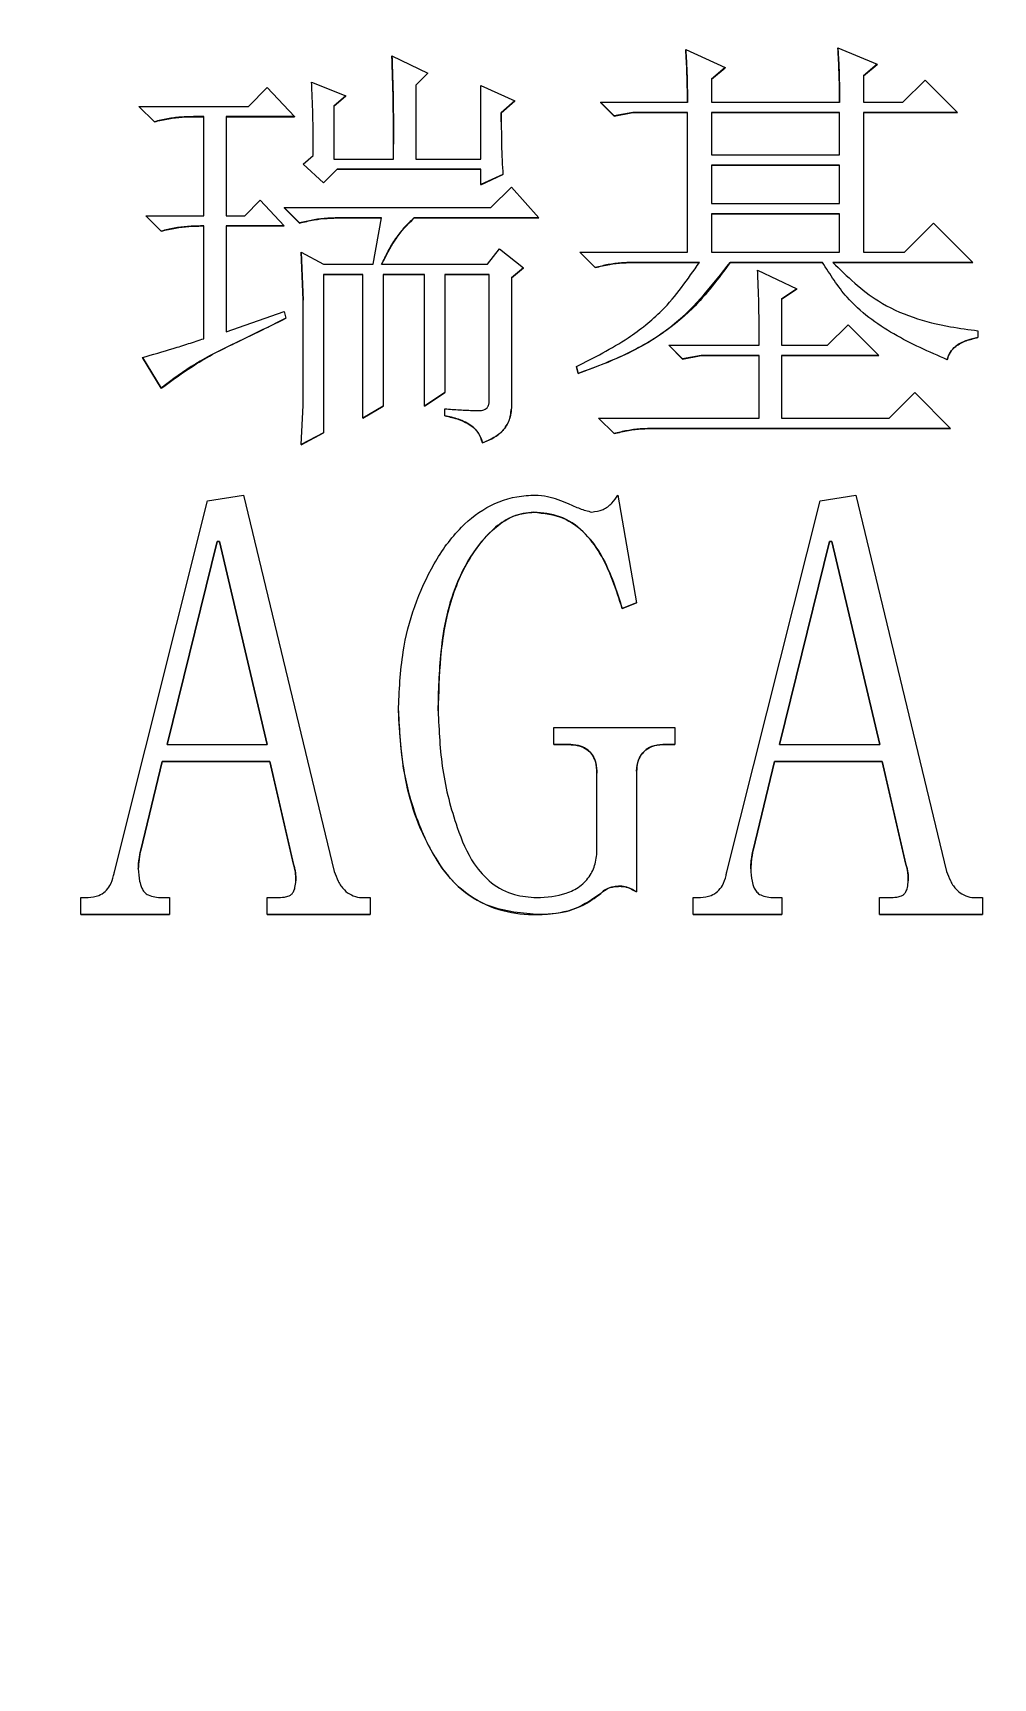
# Model space of a CAD drawing. Header units: millimetres. Extents: x 2371 to 4515, y 843 to 2359.
# Drawn here: x 3871.8 to 3904.3, y 2023 to 2078.6 of the extents above; entities that cross this region are included whole.
import ezdxf

# ---------------------------------------------------------------- set-up
doc = ezdxf.new("R2010")
doc.units = ezdxf.units.MM

msp = doc.modelspace()

# ---------------------------------------------------------------- linework, layer by layer
at = {"color": 7, "linetype": 'Continuous', "lineweight": 25}
for p, q in [((3883.937, 2077.843), (3885.151, 2077.261)), ((3893.877, 2078.059), (3895.206, 2077.445)), ((3899.02, 2078.117), (3900.35, 2077.558)), ((3885.151, 2077.261), (3884.746, 2076.854)), ((3884.746, 2076.852), (3885.151, 2077.259)), ((3885.151, 2077.261), (3885.151, 2077.259)), ((3895.206, 2077.445), (3894.744, 2077.053)), ((3894.744, 2077.051), (3895.206, 2077.443)), ((3895.206, 2077.445), (3895.206, 2077.443)), ((3900.35, 2077.558), (3899.887, 2077.167)), ((3899.887, 2077.165), (3900.35, 2077.556)), ((3899.887, 2077.167), (3899.887, 2076.272)), ((3900.35, 2077.558), (3900.35, 2077.556)), ((3879.083, 2076.135), (3879.718, 2076.771)), ((3879.718, 2076.771), (3880.643, 2075.788)), ((3881.221, 2076.955), (3882.377, 2076.492)), ((3884.746, 2076.854), (3884.746, 2074.354)), ((3886.942, 2074.354), (3886.942, 2076.839)), ((3886.942, 2076.839), (3888.098, 2076.319)), ((3894.744, 2077.053), (3894.744, 2076.272)), ((3901.217, 2076.272), (3901.968, 2077.023)), ((3901.968, 2077.023), (3903.066, 2075.925)), ((3875.904, 2075.615), (3875.384, 2076.135)), ((3875.384, 2076.135), (3879.083, 2076.135)), ((3875.384, 2076.135), (3875.384, 2076.133)), ((3875.384, 2076.133), (3875.904, 2075.613)), ((3882.377, 2076.492), (3881.972, 2076.146)), ((3881.972, 2076.144), (3882.377, 2076.49)), ((3881.972, 2076.146), (3881.972, 2074.354)), ((3882.377, 2076.492), (3882.377, 2076.49)), ((3888.098, 2076.319), (3887.636, 2075.915)), ((3887.636, 2075.912), (3888.098, 2076.317)), ((3888.098, 2076.319), (3888.098, 2076.317)), ((3891.45, 2075.81), (3890.988, 2076.272)), ((3890.988, 2076.272), (3893.935, 2076.272)), ((3890.988, 2076.272), (3890.988, 2076.27)), ((3890.988, 2076.27), (3891.45, 2075.808)), ((3894.744, 2076.272), (3899.078, 2076.272)), ((3899.887, 2076.272), (3901.217, 2076.272)), ((3875.904, 2075.615), (3875.904, 2075.613)), ((3877.58, 2075.788), (3877.291, 2075.788)), ((3877.291, 2075.788), (3877.291, 2075.786)), ((3877.291, 2075.786), (3877.58, 2075.786)), ((3877.58, 2072.436), (3877.58, 2075.788)), ((3880.643, 2075.788), (3878.331, 2075.788)), ((3878.331, 2075.788), (3878.331, 2072.436)), ((3878.331, 2075.786), (3880.643, 2075.786)), ((3880.643, 2075.788), (3880.643, 2075.786)), ((3887.636, 2075.915), (3887.636, 2075.912)), ((3887.637, 2075.613), (3887.636, 2075.912)), ((3892.086, 2075.925), (3891.45, 2075.81)), ((3891.45, 2075.808), (3892.086, 2075.923)), ((3891.45, 2075.81), (3891.45, 2075.808)), ((3893.935, 2075.925), (3892.086, 2075.925)), ((3892.086, 2075.925), (3892.086, 2075.923)), ((3892.086, 2075.923), (3893.935, 2075.923)), ((3893.935, 2071.204), (3893.935, 2075.925)), ((3899.078, 2075.925), (3894.744, 2075.925)), ((3894.744, 2075.925), (3894.744, 2074.491)), ((3894.744, 2075.923), (3899.078, 2075.923)), ((3899.078, 2074.491), (3899.078, 2075.925)), ((3903.066, 2075.925), (3899.887, 2075.925)), ((3899.887, 2075.925), (3899.887, 2071.204)), ((3899.887, 2075.923), (3903.066, 2075.923)), ((3903.066, 2075.925), (3903.066, 2075.923)), ((3880.932, 2074.181), (3881.279, 2074.47)), ((3881.972, 2074.354), (3883.995, 2074.354)), ((3884.746, 2074.354), (3886.942, 2074.354)), ((3894.744, 2074.491), (3899.078, 2074.491)), ((3881.625, 2073.545), (3880.932, 2074.181)), ((3880.932, 2074.179), (3880.932, 2074.181)), ((3880.932, 2074.179), (3881.625, 2073.543)), ((3882.088, 2074.007), (3881.625, 2073.545)), ((3881.625, 2073.543), (3882.088, 2074.005)), ((3886.942, 2074.007), (3882.088, 2074.007)), ((3882.088, 2074.007), (3882.088, 2074.005)), ((3882.088, 2074.005), (3886.942, 2074.005)), ((3886.942, 2073.487), (3886.942, 2074.007)), ((3887.693, 2073.834), (3886.942, 2073.487)), ((3886.942, 2073.485), (3887.693, 2073.832)), ((3887.693, 2073.834), (3887.693, 2073.832)), ((3899.078, 2074.144), (3894.744, 2074.144)), ((3894.744, 2074.144), (3894.744, 2072.847)), ((3894.744, 2074.142), (3899.078, 2074.142)), ((3899.078, 2072.847), (3899.078, 2074.144)), ((3881.625, 2073.545), (3881.625, 2073.543)), ((3886.942, 2073.487), (3886.942, 2073.485)), ((3887.289, 2072.71), (3887.982, 2073.404)), ((3887.982, 2073.404), (3888.907, 2072.364)), ((3878.967, 2072.436), (3879.487, 2072.957)), ((3879.487, 2072.957), (3880.296, 2072.09)), ((3880.816, 2072.19), (3880.296, 2072.71)), ((3880.296, 2072.71), (3887.289, 2072.71)), ((3880.296, 2072.71), (3880.296, 2072.708)), ((3880.296, 2072.708), (3880.816, 2072.188)), ((3894.744, 2072.847), (3899.078, 2072.847)), ((3876.135, 2071.916), (3875.615, 2072.436)), ((3875.615, 2072.436), (3877.58, 2072.436)), ((3875.615, 2072.436), (3875.615, 2072.434)), ((3875.615, 2072.434), (3876.135, 2071.914)), ((3877.58, 2072.09), (3877.522, 2072.09)), ((3877.522, 2072.088), (3877.522, 2072.09)), ((3877.522, 2072.088), (3877.58, 2072.088)), ((3877.58, 2068.275), (3877.58, 2072.09)), ((3878.331, 2072.436), (3878.967, 2072.436)), ((3880.296, 2072.09), (3878.331, 2072.09)), ((3878.331, 2072.09), (3878.331, 2068.507)), ((3878.331, 2072.088), (3880.296, 2072.088)), ((3880.296, 2072.09), (3880.296, 2072.088)), ((3880.816, 2072.19), (3880.816, 2072.188)), ((3883.59, 2072.364), (3882.203, 2072.364)), ((3882.203, 2072.364), (3882.203, 2072.361)), ((3882.203, 2072.361), (3883.59, 2072.361)), ((3883.301, 2070.793), (3883.59, 2072.364)), ((3888.907, 2072.364), (3884.688, 2072.364)), ((3884.688, 2072.364), (3884.688, 2072.361)), ((3884.688, 2072.361), (3888.907, 2072.361)), ((3888.907, 2072.364), (3888.907, 2072.361)), ((3899.078, 2072.501), (3894.744, 2072.501)), ((3894.744, 2072.501), (3894.744, 2071.204)), ((3894.744, 2072.498), (3899.078, 2072.498)), ((3899.078, 2071.204), (3899.078, 2072.501)), ((3901.274, 2071.204), (3902.257, 2072.186)), ((3902.257, 2072.186), (3903.586, 2070.857)), ((3876.135, 2071.916), (3876.135, 2071.914)), ((3880.932, 2069.583), (3880.874, 2071.197)), ((3880.874, 2071.197), (3881.625, 2070.793)), ((3880.874, 2071.197), (3880.874, 2071.195)), ((3880.874, 2071.195), (3880.932, 2069.581)), ((3887.173, 2070.793), (3887.578, 2071.313)), ((3887.578, 2071.313), (3888.387, 2070.677)), ((3890.814, 2070.683), (3890.294, 2071.204)), ((3890.294, 2071.204), (3893.935, 2071.204)), ((3890.294, 2071.204), (3890.294, 2071.201)), ((3890.294, 2071.201), (3890.814, 2070.681)), ((3894.744, 2071.204), (3899.078, 2071.204)), ((3899.887, 2071.204), (3901.274, 2071.204)), ((3881.625, 2070.793), (3883.301, 2070.793)), ((3882.955, 2070.446), (3881.625, 2070.446)), ((3881.625, 2070.446), (3881.625, 2065.095)), ((3881.625, 2070.444), (3882.955, 2070.444)), ((3882.955, 2065.591), (3882.955, 2070.446)), ((3883.59, 2070.793), (3887.173, 2070.793)), ((3885.035, 2070.446), (3883.648, 2070.446)), ((3883.648, 2070.446), (3883.648, 2065.996)), ((3883.648, 2070.444), (3885.035, 2070.444)), ((3885.035, 2065.996), (3885.035, 2070.446)), ((3887.231, 2070.446), (3885.729, 2070.446)), ((3885.729, 2070.446), (3885.729, 2066.458)), ((3885.729, 2070.444), (3887.231, 2070.444)), ((3887.231, 2066.189), (3887.231, 2070.446)), ((3888.387, 2070.677), (3887.982, 2070.332)), ((3887.982, 2070.33), (3888.387, 2070.675)), ((3888.387, 2070.677), (3888.387, 2070.675)), ((3890.814, 2070.683), (3890.814, 2070.681)), ((3894.339, 2070.857), (3892.201, 2070.857)), ((3892.201, 2070.857), (3892.201, 2070.855)), ((3892.201, 2070.855), (3894.339, 2070.855)), ((3898.5, 2070.857), (3895.38, 2070.857)), ((3895.38, 2070.857), (3895.38, 2070.855)), ((3895.38, 2070.855), (3898.5, 2070.855)), ((3896.304, 2070.596), (3897.633, 2069.96)), ((3898.5, 2070.857), (3898.5, 2070.855)), ((3903.586, 2070.857), (3898.847, 2070.857)), ((3898.847, 2070.855), (3903.586, 2070.855)), ((3903.586, 2070.857), (3903.586, 2070.855)), ((3887.982, 2070.332), (3887.982, 2066.131)), ((3897.633, 2069.96), (3897.113, 2069.613)), ((3897.113, 2069.611), (3897.633, 2069.958)), ((3897.633, 2069.96), (3897.633, 2069.958)), ((3880.932, 2066.015), (3880.932, 2069.583)), ((3897.113, 2069.613), (3897.113, 2068.053)), ((3878.331, 2068.507), (3880.296, 2069.2)), ((3880.296, 2069.2), (3880.354, 2068.969)), ((3898.674, 2068.053), (3899.367, 2068.746)), ((3899.367, 2068.746), (3900.407, 2067.706)), ((3903.759, 2068.545), (3903.759, 2068.314)), ((3903.759, 2068.314), (3903.759, 2068.312)), ((3876.135, 2066.6), (3875.499, 2067.64)), ((3875.499, 2067.64), (3875.499, 2067.638)), ((3875.499, 2067.638), (3876.135, 2066.597)), ((3893.299, 2068.053), (3896.362, 2068.053)), ((3893.761, 2067.591), (3893.299, 2068.053)), ((3893.299, 2068.053), (3893.299, 2068.051)), ((3893.299, 2068.051), (3893.761, 2067.588)), ((3894.397, 2067.706), (3893.761, 2067.591)), ((3893.761, 2067.588), (3894.397, 2067.704)), ((3896.362, 2067.706), (3894.397, 2067.706)), ((3894.397, 2067.706), (3894.397, 2067.704)), ((3894.397, 2067.704), (3896.362, 2067.704)), ((3896.362, 2065.587), (3896.362, 2067.706)), ((3897.113, 2068.053), (3898.674, 2068.053)), ((3900.407, 2067.706), (3897.113, 2067.706)), ((3897.113, 2067.706), (3897.113, 2065.587)), ((3897.113, 2067.704), (3900.407, 2067.704)), ((3900.407, 2067.706), (3900.407, 2067.704)), ((3890.236, 2067.1), (3890.178, 2067.332)), ((3890.178, 2067.332), (3890.178, 2067.329)), ((3890.178, 2067.329), (3890.236, 2067.098)), ((3890.236, 2067.1), (3890.236, 2067.098)), ((3893.761, 2067.588), (3893.761, 2067.591)), ((3876.135, 2066.6), (3876.135, 2066.597)), ((3880.874, 2064.692), (3880.932, 2066.015)), ((3883.648, 2065.996), (3882.955, 2065.591)), ((3882.955, 2065.589), (3883.648, 2065.994)), ((3883.648, 2065.996), (3883.648, 2065.994)), ((3885.729, 2066.458), (3885.035, 2065.996)), ((3885.035, 2065.994), (3885.729, 2066.456)), ((3885.035, 2065.996), (3885.035, 2065.994)), ((3885.729, 2066.458), (3885.729, 2066.456)), ((3900.754, 2065.587), (3901.621, 2066.454)), ((3901.621, 2066.454), (3902.835, 2065.24)), ((3882.955, 2065.591), (3882.955, 2065.589)), ((3885.729, 2065.671), (3885.729, 2065.902)), ((3887.98, 2065.878), (3887.98, 2065.88)), ((3891.45, 2065.067), (3890.93, 2065.587)), ((3890.93, 2065.587), (3896.362, 2065.587)), ((3890.93, 2065.587), (3890.93, 2065.585)), ((3890.93, 2065.585), (3891.45, 2065.065)), ((3897.113, 2065.587), (3900.754, 2065.587)), ((3881.625, 2065.095), (3880.874, 2064.692)), ((3880.874, 2064.69), (3881.625, 2065.093)), ((3881.625, 2065.095), (3881.625, 2065.093)), ((3891.45, 2065.067), (3891.45, 2065.065)), ((3902.835, 2065.24), (3892.837, 2065.24)), ((3892.837, 2065.24), (3892.837, 2065.238)), ((3892.837, 2065.238), (3902.835, 2065.238)), ((3902.835, 2065.24), (3902.835, 2065.238)), ((3880.874, 2064.692), (3880.874, 2064.69)), ((3874.552, 2050.241), (3877.705, 2062.793)), ((3877.705, 2062.793), (3878.915, 2062.985)), ((3878.915, 2062.985), (3881.987, 2050.256)), ((3891.576, 2062.985), (3892.214, 2059.341)), ((3895.264, 2050.241), (3898.417, 2062.793)), ((3898.417, 2062.793), (3899.627, 2062.985)), ((3899.627, 2062.985), (3902.699, 2050.256)), ((3888.735, 2062.41), (3888.735, 2062.408)), ((3878.028, 2061.418), (3876.332, 2054.547)), ((3876.333, 2054.547), (3878.028, 2061.416)), ((3878.109, 2061.418), (3878.028, 2061.418)), ((3878.028, 2061.416), (3878.028, 2061.418)), ((3878.028, 2061.416), (3878.109, 2061.416)), ((3879.724, 2054.547), (3878.109, 2061.418)), ((3878.109, 2061.418), (3878.109, 2061.416)), ((3878.109, 2061.416), (3879.724, 2054.547)), ((3898.74, 2061.418), (3897.044, 2054.547)), ((3897.045, 2054.547), (3898.74, 2061.416)), ((3898.821, 2061.418), (3898.74, 2061.418)), ((3898.74, 2061.416), (3898.74, 2061.418)), ((3898.74, 2061.416), (3898.821, 2061.416)), ((3900.437, 2054.547), (3898.821, 2061.418)), ((3898.821, 2061.418), (3898.821, 2061.416)), ((3898.821, 2061.416), (3900.436, 2054.547)), ((3892.214, 2059.341), (3891.728, 2059.149)), ((3891.728, 2059.147), (3892.214, 2059.339)), ((3892.214, 2059.339), (3892.214, 2059.341)), ((3891.728, 2059.149), (3891.728, 2059.147)), ((3889.415, 2054.547), (3889.415, 2055.122)), ((3889.415, 2055.122), (3893.508, 2055.122)), ((3893.508, 2055.122), (3893.508, 2054.547)), ((3876.332, 2054.547), (3879.724, 2054.547)), ((3889.901, 2054.547), (3889.415, 2054.547)), ((3889.415, 2054.547), (3889.415, 2054.545)), ((3889.415, 2054.545), (3889.901, 2054.545)), ((3889.901, 2054.547), (3889.901, 2054.545)), ((3893.508, 2054.547), (3893.104, 2054.547)), ((3893.104, 2054.547), (3893.104, 2054.545)), ((3893.104, 2054.545), (3893.508, 2054.545)), ((3893.508, 2054.547), (3893.508, 2054.545)), ((3897.044, 2054.547), (3900.437, 2054.547)), ((3876.17, 2053.971), (3875.442, 2050.978)), ((3875.442, 2050.976), (3876.17, 2053.969)), ((3879.805, 2053.971), (3876.17, 2053.971)), ((3876.17, 2053.971), (3876.17, 2053.969)), ((3876.17, 2053.969), (3879.805, 2053.969)), ((3880.611, 2050.495), (3879.805, 2053.971)), ((3879.805, 2053.971), (3879.805, 2053.969)), ((3879.805, 2053.969), (3880.611, 2050.493)), ((3896.883, 2053.971), (3896.154, 2050.978)), ((3896.154, 2050.976), (3896.883, 2053.969)), ((3900.517, 2053.971), (3896.883, 2053.971)), ((3896.883, 2053.971), (3896.883, 2053.969)), ((3896.883, 2053.969), (3900.517, 2053.969)), ((3901.324, 2050.495), (3900.517, 2053.971)), ((3900.517, 2053.971), (3900.517, 2053.969)), ((3900.517, 2053.969), (3901.324, 2050.493)), ((3890.871, 2050.825), (3890.871, 2053.576)), ((3892.214, 2053.648), (3892.214, 2049.56)), ((3875.442, 2050.978), (3875.442, 2050.976)), ((3896.154, 2050.978), (3896.154, 2050.976)), ((3880.611, 2050.495), (3880.611, 2050.493)), ((3901.324, 2050.495), (3901.324, 2050.493)), ((3873.419, 2049.369), (3873.662, 2049.369)), ((3873.419, 2048.793), (3873.419, 2049.369)), ((3876.17, 2049.369), (3876.413, 2049.369)), ((3876.413, 2049.369), (3876.413, 2048.793)), ((3879.721, 2048.793), (3879.721, 2049.369)), ((3879.721, 2049.369), (3880.045, 2049.369)), ((3882.958, 2049.369), (3883.2, 2049.369)), ((3883.2, 2049.369), (3883.2, 2048.793)), ((3891.006, 2049.512), (3891.006, 2049.51)), ((3891.651, 2049.752), (3891.651, 2049.75)), ((3894.132, 2048.793), (3894.132, 2049.369)), ((3894.132, 2049.369), (3894.374, 2049.369)), ((3896.883, 2049.369), (3897.125, 2049.369)), ((3897.125, 2049.369), (3897.125, 2048.793)), ((3900.434, 2048.793), (3900.434, 2049.369)), ((3900.434, 2049.369), (3900.757, 2049.369)), ((3903.67, 2049.369), (3903.913, 2049.369)), ((3903.913, 2049.369), (3903.913, 2048.793)), ((3873.419, 2048.793), (3873.419, 2048.791)), ((3876.413, 2048.793), (3873.419, 2048.793)), ((3873.419, 2048.791), (3876.413, 2048.791)), ((3876.413, 2048.793), (3876.413, 2048.791)), ((3883.2, 2048.793), (3879.721, 2048.793)), ((3879.721, 2048.793), (3879.721, 2048.791)), ((3879.721, 2048.791), (3883.2, 2048.791)), ((3883.2, 2048.793), (3883.2, 2048.791)), ((3888.831, 2048.793), (3888.831, 2048.791)), ((3897.125, 2048.793), (3894.132, 2048.793)), ((3894.132, 2048.793), (3894.132, 2048.791)), ((3894.132, 2048.791), (3897.125, 2048.791)), ((3897.125, 2048.793), (3897.125, 2048.791)), ((3903.913, 2048.793), (3900.434, 2048.793)), ((3900.434, 2048.793), (3900.434, 2048.791)), ((3900.434, 2048.791), (3903.913, 2048.791)), ((3903.913, 2048.793), (3903.913, 2048.791))]:
    msp.add_line(p, q, dxfattribs=at)
msp.add_circle((3878.988, 2065.497), 71.5, dxfattribs=at)
for centre, start, end in [((3878.988, 2065.495), 280.30604, 349.69383), ((3879.065, 2065.123), 281.36448, 349.47139)]:
    msp.add_arc(centre, 80, start, end, dxfattribs=at)
for points, knots in [([(3810.488, 2065.504), (3810.543, 2067.593), (3810.652, 2071.771), (3811.562, 2078.11), (3813.048, 2084.462), (3815.222, 2090.828), (3818.053, 2097.051), (3821.567, 2103.074), (3825.721, 2108.766), (3830.464, 2114.027), (3835.726, 2118.771), (3841.418, 2122.925), (3847.44, 2126.438), (3853.663, 2129.27), (3860.029, 2131.441), (3866.381, 2132.936), (3872.72, 2133.814), (3878.988, 2134.099), (3885.255, 2133.814), (3891.594, 2132.936), (3897.946, 2131.441), (3904.312, 2129.27), (3910.535, 2126.438), (3916.558, 2122.925), (3922.25, 2118.771), (3927.511, 2114.027), (3932.254, 2108.766), (3936.409, 2103.074), (3939.922, 2097.051), (3942.753, 2090.828), (3944.927, 2084.462), (3946.413, 2078.11), (3947.323, 2071.771), (3947.433, 2067.593), (3947.488, 2065.504)], [0, 0, 0, 0, 0.029124, 0.058248, 0.08912, 0.119994, 0.151902, 0.184313, 0.217069, 0.25, 0.282931, 0.315687, 0.348098, 0.380006, 0.410878, 0.441752, 0.470875, 0.5, 0.529123, 0.558248, 0.58912, 0.619994, 0.651902, 0.684313, 0.717069, 0.75, 0.782931, 0.815687, 0.848098, 0.880006, 0.910878, 0.941752, 0.970875, 1, 1, 1, 1]), ([(3883.995, 2074.354), (3883.994, 2074.688), (3883.992, 2075.354), (3883.983, 2076.517), (3883.954, 2077.347), (3883.937, 2077.843)], [0, 0, 0, 0, 0.286572, 0.573139, 1, 1, 1, 1]), ([(3883.937, 2077.841), (3883.95, 2077.508), (3883.975, 2076.842), (3883.989, 2075.845), (3883.991, 2075.182), (3883.992, 2074.853)], [0, 0, 0, 0, 0.334579, 0.669145, 1, 1, 1, 1]), ([(3893.935, 2076.272), (3893.933, 2076.439), (3893.93, 2076.772), (3893.916, 2077.368), (3893.892, 2077.797), (3893.877, 2078.059)], [0, 0, 0, 0, 0.279578, 0.559168, 1, 1, 1, 1]), ([(3893.877, 2078.057), (3893.886, 2077.891), (3893.905, 2077.558), (3893.929, 2076.962), (3893.933, 2076.533), (3893.935, 2076.27)], [0, 0, 0, 0, 0.279578, 0.559168, 1, 1, 1, 1]), ([(3899.078, 2076.272), (3899.077, 2076.439), (3899.075, 2076.772), (3899.062, 2077.387), (3899.036, 2077.835), (3899.02, 2078.117)], [0, 0, 0, 0, 0.270825, 0.541657, 1, 1, 1, 1]), ([(3899.02, 2078.115), (3899.031, 2077.949), (3899.052, 2077.616), (3899.072, 2077.001), (3899.076, 2076.552), (3899.078, 2076.27)], [0, 0, 0, 0, 0.270825, 0.541661, 1, 1, 1, 1]), ([(3881.279, 2074.47), (3881.277, 2074.803), (3881.275, 2075.384), (3881.257, 2076.213), (3881.233, 2076.707), (3881.221, 2076.955)], [0, 0, 0, 0, 0.402279, 0.701072, 1, 1, 1, 1]), ([(3877.291, 2075.788), (3877.124, 2075.785), (3876.808, 2075.778), (3876.343, 2075.72), (3876.051, 2075.65), (3875.904, 2075.615)], [0, 0, 0, 0, 0.35686, 0.67714, 1, 1, 1, 1]), ([(3875.904, 2075.613), (3876.066, 2075.651), (3876.375, 2075.724), (3876.84, 2075.777), (3877.14, 2075.783), (3877.291, 2075.786)], [0, 0, 0, 0, 0.356908, 0.677314, 1, 1, 1, 1]), ([(3887.636, 2075.915), (3887.637, 2075.568), (3887.64, 2075.048), (3887.658, 2074.354), (3887.682, 2074.007), (3887.693, 2073.834)], [0, 0, 0, 0, 0.499684, 0.749744, 1, 1, 1, 1]), ([(3877.522, 2072.09), (3877.355, 2072.086), (3877.039, 2072.079), (3876.574, 2072.021), (3876.282, 2071.951), (3876.135, 2071.916)], [0, 0, 0, 0, 0.35686, 0.67714, 1, 1, 1, 1]), ([(3876.135, 2071.914), (3876.298, 2071.953), (3876.606, 2072.025), (3877.071, 2072.079), (3877.371, 2072.085), (3877.522, 2072.088)], [0, 0, 0, 0, 0.356908, 0.677314, 1, 1, 1, 1]), ([(3882.203, 2072.364), (3882.037, 2072.36), (3881.72, 2072.353), (3881.255, 2072.295), (3880.963, 2072.225), (3880.816, 2072.19)], [0, 0, 0, 0, 0.35686, 0.67714, 1, 1, 1, 1]), ([(3880.816, 2072.188), (3880.979, 2072.226), (3881.287, 2072.299), (3881.752, 2072.353), (3882.053, 2072.359), (3882.203, 2072.361)], [0, 0, 0, 0, 0.356908, 0.677314, 1, 1, 1, 1]), ([(3884.688, 2072.364), (3884.565, 2072.25), (3884.32, 2072.022), (3883.945, 2071.494), (3883.73, 2071.069), (3883.59, 2070.793)], [0, 0, 0, 0, 0.2597624, 0.5194021, 1, 1, 1, 1]), ([(3883.59, 2070.79), (3883.664, 2070.94), (3883.81, 2071.239), (3884.137, 2071.797), (3884.471, 2072.139), (3884.688, 2072.361)], [0, 0, 0, 0, 0.259337, 0.518831, 1, 1, 1, 1]), ([(3890.178, 2067.332), (3890.775, 2067.634), (3891.806, 2068.159), (3893.269, 2069.314), (3893.944, 2070.287), (3894.339, 2070.857)], [0, 0, 0, 0, 0.36202, 0.626364, 1, 1, 1, 1]), ([(3895.38, 2070.857), (3894.978, 2070.315), (3893.97, 2068.954), (3892.084, 2067.765), (3890.683, 2067.261), (3890.236, 2067.1)], [0, 0, 0, 0, 0.3105248, 0.7800713, 1, 1, 1, 1]), ([(3890.236, 2067.098), (3890.862, 2067.335), (3892.012, 2067.771), (3893.867, 2068.931), (3894.798, 2070.115), (3895.38, 2070.855)], [0, 0, 0, 0, 0.309438, 0.568719, 1, 1, 1, 1]), ([(3892.201, 2070.857), (3892.034, 2070.853), (3891.718, 2070.847), (3891.253, 2070.788), (3890.961, 2070.718), (3890.814, 2070.683)], [0, 0, 0, 0, 0.35686, 0.67714, 1, 1, 1, 1]), ([(3890.814, 2070.681), (3890.977, 2070.72), (3891.285, 2070.792), (3891.75, 2070.846), (3892.05, 2070.852), (3892.201, 2070.855)], [0, 0, 0, 0, 0.356908, 0.677314, 1, 1, 1, 1]), ([(3896.362, 2068.053), (3896.36, 2068.386), (3896.357, 2068.977), (3896.34, 2069.825), (3896.316, 2070.339), (3896.304, 2070.596)], [0, 0, 0, 0, 0.3931299, 0.6965162, 1, 1, 1, 1]), ([(3902.719, 2067.563), (3902.108, 2067.831), (3900.883, 2068.37), (3899.376, 2069.469), (3898.758, 2070.449), (3898.5, 2070.857)], [0, 0, 0, 0, 0.367157, 0.736287, 1, 1, 1, 1]), ([(3898.847, 2070.857), (3899.335, 2070.382), (3900.449, 2069.299), (3902.287, 2068.738), (3903.45, 2068.586), (3903.759, 2068.545)], [0, 0, 0, 0, 0.364385, 0.830851, 1, 1, 1, 1]), ([(3880.354, 2068.969), (3879.757, 2068.673), (3878.738, 2068.168), (3877.272, 2067.47), (3876.516, 2066.891), (3876.135, 2066.6)], [0, 0, 0, 0, 0.41234, 0.704495, 1, 1, 1, 1]), ([(3876.135, 2066.597), (3876.616, 2066.947), (3877.511, 2067.599), (3878.978, 2068.288), (3879.895, 2068.741), (3880.354, 2068.967)], [0, 0, 0, 0, 0.36689, 0.683392, 1, 1, 1, 1]), ([(3875.499, 2067.64), (3875.848, 2067.739), (3876.371, 2067.889), (3877.063, 2068.107), (3877.408, 2068.219), (3877.58, 2068.275)], [0, 0, 0, 0, 0.499885, 0.7499286, 1, 1, 1, 1]), ([(3903.759, 2068.314), (3903.634, 2068.286), (3903.383, 2068.231), (3903.067, 2068.081), (3902.842, 2067.872), (3902.749, 2067.692), (3902.724, 2067.585), (3902.719, 2067.563)], [0, 0, 0, 0, 0.282135, 0.566109, 0.757606, 0.950164, 1, 1, 1, 1]), ([(3902.719, 2067.561), (3902.748, 2067.652), (3902.805, 2067.828), (3903.035, 2068.057), (3903.359, 2068.223), (3903.624, 2068.282), (3903.759, 2068.312)], [0, 0, 0, 0, 0.208439, 0.402698, 0.695105, 1, 1, 1, 1]), ([(3885.729, 2065.902), (3885.895, 2065.89), (3886.225, 2065.866), (3886.61, 2065.851), (3886.884, 2065.84), (3887.025, 2065.853), (3887.128, 2065.907), (3887.189, 2065.977), (3887.224, 2066.075), (3887.229, 2066.148), (3887.231, 2066.189)], [0, 0, 0, 0, 0.291265, 0.577908, 0.673859, 0.770575, 0.821169, 0.872133, 0.929983, 1, 1, 1, 1]), ([(3887.982, 2066.131), (3887.98, 2065.961), (3887.975, 2065.663), (3887.794, 2065.269), (3887.475, 2064.944), (3887.178, 2064.823), (3887, 2064.75)], [0, 0, 0, 0, 0.273904, 0.481798, 0.689877, 1, 1, 1, 1]), ([(3947.488, 2065.504), (3947.433, 2063.415), (3947.323, 2059.237), (3946.413, 2052.898), (3944.927, 2046.546), (3942.753, 2040.18), (3939.922, 2033.957), (3936.409, 2027.934), (3932.254, 2022.242), (3927.511, 2016.981), (3922.25, 2012.237), (3916.558, 2008.083), (3910.535, 2004.569), (3904.312, 2001.738), (3897.946, 1999.567), (3891.594, 1998.071), (3885.255, 1997.194), (3878.988, 1996.909), (3872.721, 1997.194), (3866.382, 1998.071), (3860.029, 1999.567), (3853.664, 2001.738), (3847.44, 2004.569), (3841.418, 2008.083), (3835.726, 2012.237), (3830.464, 2016.981), (3825.721, 2022.242), (3821.567, 2027.934), (3818.053, 2033.957), (3815.222, 2040.18), (3813.048, 2046.545), (3811.562, 2052.898), (3810.652, 2059.237), (3810.543, 2063.415), (3810.488, 2065.504)], [0, 0, 0, 0, 0.029124, 0.058248, 0.08912, 0.119994, 0.151902, 0.184313, 0.217069, 0.25, 0.282931, 0.315687, 0.348098, 0.380006, 0.410878, 0.441752, 0.470875, 0.5, 0.529123, 0.558248, 0.58912, 0.619994, 0.651902, 0.684313, 0.717069, 0.75, 0.782931, 0.815687, 0.848098, 0.880006, 0.910878, 0.941752, 0.970875, 1, 1, 1, 1]), ([(3887, 2064.75), (3886.965, 2064.867), (3886.9, 2065.088), (3886.601, 2065.37), (3886.204, 2065.562), (3885.883, 2065.635), (3885.729, 2065.671)], [0, 0, 0, 0, 0.215567, 0.407136, 0.716043, 1, 1, 1, 1]), ([(3885.729, 2065.668), (3885.887, 2065.632), (3886.206, 2065.558), (3886.597, 2065.369), (3886.868, 2065.114), (3886.966, 2064.9), (3886.994, 2064.774), (3887, 2064.748)], [0, 0, 0, 0, 0.2926721, 0.5873243, 0.7685226, 0.9515108, 1, 1, 1, 1]), ([(3887, 2064.748), (3887.213, 2064.837), (3887.545, 2064.977), (3887.849, 2065.362), (3887.962, 2065.652), (3887.967, 2065.829), (3887.968, 2065.878)], [0, 0, 0, 0, 0.427109, 0.666996, 0.906925, 1, 1, 1, 1]), ([(3892.837, 2065.24), (3892.67, 2065.237), (3892.354, 2065.23), (3891.889, 2065.172), (3891.597, 2065.102), (3891.45, 2065.067)], [0, 0, 0, 0, 0.35686, 0.67714, 1, 1, 1, 1]), ([(3891.45, 2065.065), (3891.612, 2065.103), (3891.92, 2065.176), (3892.386, 2065.229), (3892.686, 2065.235), (3892.837, 2065.238)], [0, 0, 0, 0, 0.356908, 0.677314, 1, 1, 1, 1]), ([(3884.159, 2055.685), (3884.188, 2056.354), (3884.261, 2058.076), (3885.015, 2060.241), (3886.166, 2061.869), (3887.244, 2062.705), (3888.166, 2062.965), (3888.683, 2062.982), (3888.786, 2062.985)], [0, 0, 0, 0, 0.211208, 0.543916, 0.70607, 0.836311, 0.967456, 1, 1, 1, 1]), ([(3888.786, 2062.985), (3888.924, 2062.975), (3889.185, 2062.956), (3889.557, 2062.843), (3889.785, 2062.746), (3889.901, 2062.697)], [0, 0, 0, 0, 0.356459, 0.676253, 1, 1, 1, 1]), ([(3889.901, 2062.697), (3889.966, 2062.669), (3890.096, 2062.612), (3890.356, 2062.499), (3890.561, 2062.445), (3890.698, 2062.41)], [0, 0, 0, 0, 0.251708, 0.503436, 1, 1, 1, 1]), ([(3890.698, 2062.41), (3890.828, 2062.429), (3891.083, 2062.466), (3891.388, 2062.694), (3891.516, 2062.892), (3891.576, 2062.985)], [0, 0, 0, 0, 0.356531, 0.696322, 1, 1, 1, 1]), ([(3888.735, 2062.41), (3888.497, 2062.38), (3888.024, 2062.32), (3887.273, 2061.804), (3886.468, 2060.817), (3885.83, 2059.29), (3885.543, 2057.49), (3885.516, 2056.288), (3885.502, 2055.685)], [0, 0, 0, 0, 0.087728, 0.173959, 0.328461, 0.554861, 0.777023, 1, 1, 1, 1]), ([(3885.502, 2055.683), (3885.519, 2056.35), (3885.557, 2057.849), (3885.95, 2059.817), (3886.788, 2061.241), (3887.494, 2061.985), (3888.151, 2062.351), (3888.552, 2062.39), (3888.735, 2062.408)], [0, 0, 0, 0, 0.247052, 0.556194, 0.728456, 0.852184, 0.932583, 1, 1, 1, 1]), ([(3891.728, 2059.149), (3891.521, 2059.793), (3891.218, 2060.733), (3890.444, 2061.784), (3889.652, 2062.322), (3889.035, 2062.381), (3888.735, 2062.41)], [0, 0, 0, 0, 0.421189, 0.615596, 0.812628, 1, 1, 1, 1]), ([(3888.735, 2062.408), (3889.077, 2062.37), (3889.717, 2062.299), (3890.579, 2061.657), (3891.27, 2060.592), (3891.561, 2059.676), (3891.728, 2059.147)], [0, 0, 0, 0, 0.212922, 0.397633, 0.652348, 1, 1, 1, 1]), ([(3888.831, 2048.793), (3888.244, 2048.849), (3887.251, 2048.943), (3886.078, 2049.751), (3885.043, 2051.171), (3884.308, 2053.207), (3884.205, 2054.919), (3884.159, 2055.685)], [0, 0, 0, 0, 0.187422, 0.316972, 0.445984, 0.752119, 1, 1, 1, 1]), ([(3884.159, 2055.683), (3884.192, 2055.014), (3884.252, 2053.793), (3884.723, 2052.08), (3885.355, 2050.686), (3886.246, 2049.579), (3887.357, 2048.958), (3888.262, 2048.806), (3888.741, 2048.793), (3888.831, 2048.791)], [0, 0, 0, 0, 0.215958, 0.393484, 0.570524, 0.707459, 0.84524, 0.970964, 1, 1, 1, 1]), ([(3885.502, 2055.685), (3885.531, 2055.016), (3885.59, 2053.676), (3886.045, 2051.937), (3886.579, 2050.613), (3887.276, 2049.83), (3888.035, 2049.424), (3888.582, 2049.386), (3888.837, 2049.369)], [0, 0, 0, 0, 0.254742, 0.50973, 0.682774, 0.792634, 0.903219, 1, 1, 1, 1]), ([(3890.871, 2053.576), (3890.865, 2053.712), (3890.854, 2053.935), (3890.718, 2054.219), (3890.519, 2054.413), (3890.233, 2054.533), (3890.016, 2054.542), (3889.901, 2054.547)], [0, 0, 0, 0, 0.257856, 0.422334, 0.5883, 0.779578, 1, 1, 1, 1]), ([(3889.901, 2054.545), (3890.037, 2054.538), (3890.26, 2054.527), (3890.544, 2054.391), (3890.738, 2054.192), (3890.858, 2053.906), (3890.867, 2053.69), (3890.871, 2053.574)], [0, 0, 0, 0, 0.257856, 0.422334, 0.5883, 0.779578, 1, 1, 1, 1]), ([(3893.104, 2054.547), (3892.971, 2054.536), (3892.747, 2054.518), (3892.48, 2054.344), (3892.309, 2054.128), (3892.224, 2053.884), (3892.217, 2053.719), (3892.214, 2053.648)], [0, 0, 0, 0, 0.277602, 0.465557, 0.653489, 0.849158, 1, 1, 1, 1]), ([(3892.214, 2053.646), (3892.224, 2053.779), (3892.242, 2054.005), (3892.417, 2054.279), (3892.633, 2054.452), (3892.875, 2054.535), (3893.034, 2054.542), (3893.104, 2054.545)], [0, 0, 0, 0, 0.27733, 0.471434, 0.665879, 0.852753, 1, 1, 1, 1]), ([(3875.442, 2050.978), (3875.431, 2050.925), (3875.41, 2050.82), (3875.377, 2050.607), (3875.368, 2050.447), (3875.361, 2050.34)], [0, 0, 0, 0, 0.2502199, 0.5005081, 1, 1, 1, 1]), ([(3875.361, 2050.337), (3875.363, 2050.391), (3875.367, 2050.499), (3875.392, 2050.712), (3875.422, 2050.87), (3875.442, 2050.976)], [0, 0, 0, 0, 0.250219, 0.500495, 1, 1, 1, 1]), ([(3893.121, 1987.772), (3895.617, 1988.299), (3900.655, 1989.361), (3908.032, 1991.9), (3915.274, 1995.169), (3922.253, 1999.232), (3928.856, 2004.043), (3934.949, 2009.536), (3940.442, 2015.629), (3945.254, 2022.232), (3949.316, 2029.211), (3952.586, 2036.453), (3955.124, 2043.83), (3956.187, 2048.868), (3956.713, 2051.364)], [0, 0, 0, 0, 0.079959, 0.161371, 0.244142, 0.328893, 0.414217, 0.5, 0.585778, 0.671102, 0.755858, 0.838624, 0.920039, 1, 1, 1, 1]), ([(3896.154, 2050.978), (3896.144, 2050.925), (3896.123, 2050.82), (3896.089, 2050.607), (3896.08, 2050.447), (3896.074, 2050.34)], [0, 0, 0, 0, 0.25022, 0.500508, 1, 1, 1, 1]), ([(3896.074, 2050.337), (3896.076, 2050.391), (3896.08, 2050.499), (3896.104, 2050.712), (3896.134, 2050.87), (3896.154, 2050.976)], [0, 0, 0, 0, 0.250219, 0.500495, 1, 1, 1, 1]), ([(3880.692, 2049.935), (3880.691, 2049.982), (3880.688, 2050.078), (3880.673, 2050.267), (3880.636, 2050.404), (3880.611, 2050.495)], [0, 0, 0, 0, 0.25103, 0.502225, 1, 1, 1, 1]), ([(3880.611, 2050.493), (3880.624, 2050.447), (3880.649, 2050.356), (3880.686, 2050.169), (3880.69, 2050.027), (3880.692, 2049.933)], [0, 0, 0, 0, 0.251018, 0.502255, 1, 1, 1, 1]), ([(3888.837, 2049.369), (3889.176, 2049.389), (3889.689, 2049.419), (3890.307, 2049.728), (3890.666, 2050.099), (3890.82, 2050.497), (3890.858, 2050.739), (3890.871, 2050.825)], [0, 0, 0, 0, 0.362877, 0.547963, 0.734409, 0.906428, 1, 1, 1, 1]), ([(3901.404, 2049.935), (3901.403, 2049.982), (3901.401, 2050.078), (3901.385, 2050.267), (3901.348, 2050.404), (3901.324, 2050.495)], [0, 0, 0, 0, 0.25103, 0.502225, 1, 1, 1, 1]), ([(3901.324, 2050.493), (3901.336, 2050.447), (3901.361, 2050.356), (3901.398, 2050.169), (3901.402, 2050.027), (3901.404, 2049.933)], [0, 0, 0, 0, 0.251018, 0.502255, 1, 1, 1, 1]), ([(3873.662, 2049.369), (3873.785, 2049.382), (3873.996, 2049.406), (3874.252, 2049.567), (3874.437, 2049.799), (3874.511, 2050.04), (3874.544, 2050.199), (3874.552, 2050.241)], [0, 0, 0, 0, 0.268165, 0.456817, 0.645375, 0.906381, 1, 1, 1, 1]), ([(3875.361, 2050.34), (3875.37, 2050.2), (3875.384, 2049.979), (3875.463, 2049.714), (3875.559, 2049.546), (3875.713, 2049.438), (3875.924, 2049.379), (3876.085, 2049.372), (3876.17, 2049.369)], [0, 0, 0, 0, 0.284135, 0.450473, 0.560568, 0.671794, 0.825494, 1, 1, 1, 1]), ([(3880.045, 2049.369), (3880.131, 2049.37), (3880.272, 2049.373), (3880.441, 2049.418), (3880.548, 2049.475), (3880.621, 2049.573), (3880.672, 2049.729), (3880.685, 2049.859), (3880.692, 2049.935)], [0, 0, 0, 0, 0.25713, 0.418126, 0.515419, 0.613557, 0.771961, 1, 1, 1, 1]), ([(3881.987, 2050.256), (3882.029, 2050.143), (3882.113, 2049.918), (3882.299, 2049.629), (3882.559, 2049.442), (3882.786, 2049.374), (3882.92, 2049.37), (3882.958, 2049.369)], [0, 0, 0, 0, 0.25387, 0.509596, 0.715202, 0.920342, 1, 1, 1, 1]), ([(3894.374, 2049.369), (3894.498, 2049.382), (3894.708, 2049.406), (3894.964, 2049.567), (3895.149, 2049.799), (3895.224, 2050.04), (3895.256, 2050.199), (3895.264, 2050.241)], [0, 0, 0, 0, 0.268165, 0.456817, 0.645375, 0.906381, 1, 1, 1, 1]), ([(3896.074, 2050.34), (3896.082, 2050.2), (3896.096, 2049.979), (3896.175, 2049.714), (3896.272, 2049.546), (3896.426, 2049.438), (3896.636, 2049.379), (3896.797, 2049.372), (3896.883, 2049.369)], [0, 0, 0, 0, 0.284135, 0.450473, 0.560568, 0.671794, 0.825494, 1, 1, 1, 1]), ([(3900.757, 2049.369), (3900.844, 2049.37), (3900.985, 2049.373), (3901.153, 2049.418), (3901.261, 2049.475), (3901.333, 2049.573), (3901.385, 2049.729), (3901.397, 2049.859), (3901.404, 2049.935)], [0, 0, 0, 0, 0.2571295, 0.4181259, 0.5154186, 0.6135569, 0.7719613, 1, 1, 1, 1]), ([(3902.699, 2050.256), (3902.741, 2050.143), (3902.825, 2049.918), (3903.011, 2049.629), (3903.271, 2049.442), (3903.498, 2049.374), (3903.632, 2049.37), (3903.67, 2049.369)], [0, 0, 0, 0, 0.2538701, 0.5095964, 0.7152017, 0.9203422, 1, 1, 1, 1]), ([(3891.006, 2049.512), (3890.727, 2049.318), (3890.154, 2048.918), (3889.359, 2048.801), (3888.918, 2048.795), (3888.831, 2048.793)], [0, 0, 0, 0, 0.432658, 0.887677, 1, 1, 1, 1]), ([(3888.831, 2048.791), (3889.08, 2048.801), (3889.668, 2048.825), (3890.43, 2049.075), (3890.853, 2049.395), (3891.006, 2049.51)], [0, 0, 0, 0, 0.320542, 0.754485, 1, 1, 1, 1]), ([(3891.651, 2049.752), (3891.58, 2049.75), (3891.416, 2049.744), (3891.183, 2049.671), (3891.06, 2049.56), (3891.006, 2049.512)], [0, 0, 0, 0, 0.301306, 0.696717, 1, 1, 1, 1]), ([(3891.006, 2049.51), (3891.085, 2049.576), (3891.24, 2049.706), (3891.481, 2049.745), (3891.615, 2049.749), (3891.651, 2049.75)], [0, 0, 0, 0, 0.426655, 0.850134, 1, 1, 1, 1]), ([(3892.214, 2049.56), (3892.17, 2049.586), (3892.082, 2049.637), (3891.92, 2049.717), (3891.77, 2049.749), (3891.671, 2049.752), (3891.651, 2049.752)], [0, 0, 0, 0, 0.252541, 0.505388, 0.89895, 1, 1, 1, 1]), ([(3891.651, 2049.75), (3891.702, 2049.748), (3891.834, 2049.744), (3892.024, 2049.669), (3892.154, 2049.593), (3892.214, 2049.558)], [0, 0, 0, 0, 0.252658, 0.653877, 1, 1, 1, 1])]:
    msp.add_open_spline(points, degree=3, knots=knots, dxfattribs=at)
msp.add_open_spline([(3957.718, 2050.579), (3957.153, 2047.964), (3956.024, 2042.735), (3953.345, 2035.155), (3949.976, 2027.867), (3945.88, 2020.957), (3941.116, 2014.49), (3935.728, 2008.533), (3929.771, 2003.145), (3923.305, 1998.382), (3916.394, 1994.286), (3909.106, 1990.917), (3901.527, 1988.238), (3896.297, 1987.109), (3893.682, 1986.544)], degree=3, dxfattribs=at)

doc.saveas('drawing.dxf')
